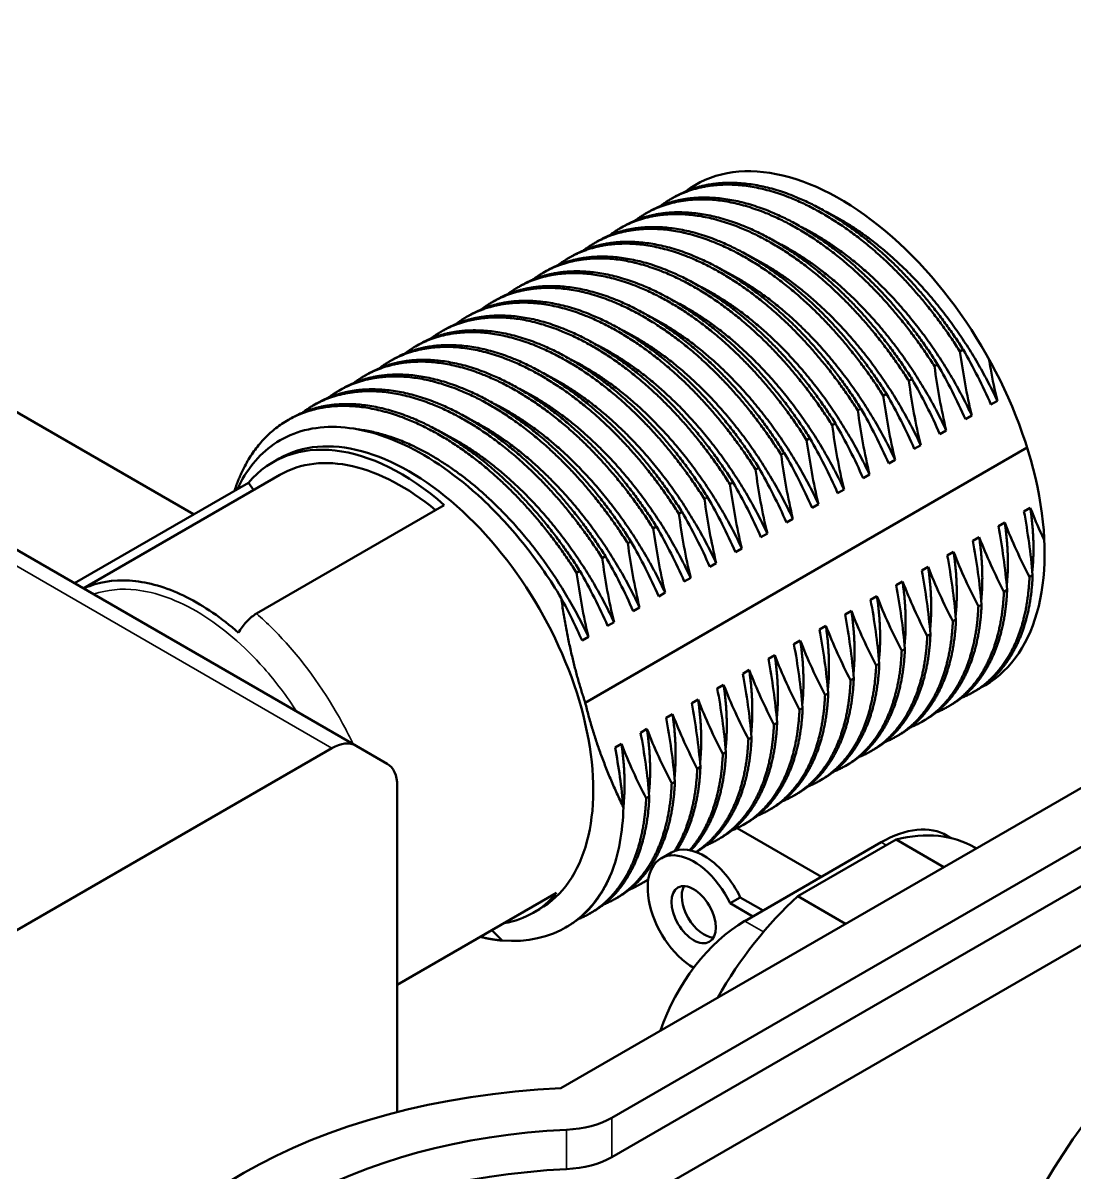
# Model space of a CAD drawing. Header units: millimetres. Extents: x -106 to 841, y -50 to 594.
# Drawn here: x 707.08 to 728.91, y 286.38 to 310.24 of the extents above; entities that cross this region are included whole.
import ezdxf

# ---------------------------------------------------------------- set-up
doc = ezdxf.new("R2010")
doc.units = ezdxf.units.MM
doc.layers.add('Visible (ISO)', color=7, linetype='Continuous', lineweight=50)
doc.layers.add('Visible Narrow (ISO)', color=7, linetype='Continuous', lineweight=35)

msp = doc.modelspace()

# ---------------------------------------------------------------- linework, layer by layer
at = {"layer": 'Visible (ISO)'}
for p, q in [((713.99, 295.242), (664.493, 323.82)), ((693.608, 309.868), (710.62, 300.046)), ((720.593, 306.63), (720.527, 306.592)), ((720.063, 306.324), (719.997, 306.286)), ((719.533, 306.018), (719.466, 305.979)), ((719.002, 305.712), (718.936, 305.673)), ((718.472, 305.405), (718.406, 305.367)), ((717.942, 305.099), (717.875, 305.061)), ((717.411, 304.793), (717.345, 304.755)), ((716.881, 304.487), (716.815, 304.449)), ((716.351, 304.181), (716.284, 304.142)), ((715.82, 303.874), (715.754, 303.836)), ((715.29, 303.568), (715.224, 303.53)), ((726.523, 303.425), (726.59, 303.464)), ((714.76, 303.262), (714.694, 303.224)), ((725.993, 303.119), (726.059, 303.158)), ((714.229, 302.956), (714.163, 302.918)), ((713.699, 302.65), (713.633, 302.611)), ((725.463, 302.813), (725.529, 302.851)), ((724.932, 302.507), (724.999, 302.545)), ((727.298, 302.401), (727.165, 302.325)), ((713.169, 302.344), (713.103, 302.305)), ((724.402, 302.201), (724.468, 302.239)), ((712.638, 302.037), (712.572, 301.999)), ((723.872, 301.895), (723.938, 301.933)), ((726.768, 302.095), (726.635, 302.019)), ((726.237, 301.789), (726.105, 301.713)), ((723.341, 301.588), (723.408, 301.627)), ((725.707, 301.483), (725.574, 301.406)), ((712.394, 301.203), (712.267, 301.13)), ((718.745, 296.137), (727.916, 301.432)), ((722.811, 301.282), (722.877, 301.32)), ((719.299, 287.524), (742.775, 301.077)), ((722.281, 300.976), (722.347, 301.014)), ((725.177, 301.177), (725.044, 301.1)), ((712.41, 300.866), (708.33, 298.51)), ((724.646, 300.871), (724.514, 300.794)), ((708.145, 298.617), (711.756, 300.703)), ((711.756, 300.703), (711.865, 300.551)), ((721.75, 300.67), (721.817, 300.708)), ((724.116, 300.564), (723.983, 300.488)), ((719.299, 286.707), (742.775, 300.261)), ((721.22, 300.364), (721.286, 300.402)), ((723.586, 300.258), (723.453, 300.182)), ((715.822, 300.237), (711.923, 297.986)), ((720.69, 300.057), (720.756, 300.096)), ((727.85, 300.107), (727.982, 300.184)), ((720.159, 299.751), (720.226, 299.79)), ((723.055, 299.952), (722.923, 299.875)), ((727.319, 299.801), (727.452, 299.877)), ((720.36, 286.095), (743.835, 299.648)), ((722.525, 299.646), (722.392, 299.569)), ((726.789, 299.495), (726.922, 299.571)), ((719.629, 299.445), (719.695, 299.483)), ((721.995, 299.34), (721.862, 299.263)), ((719.099, 299.139), (719.165, 299.177)), ((726.259, 299.189), (726.391, 299.265)), ((736.764, 298.832), (718.239, 288.136)), ((718.568, 298.833), (718.635, 298.871)), ((721.464, 299.033), (721.332, 298.957)), ((725.728, 298.882), (725.861, 298.959)), ((720.934, 298.727), (720.801, 298.651)), ((725.198, 298.576), (725.331, 298.653)), ((728.031, 298.784), (727.965, 298.746)), ((720.404, 298.421), (720.271, 298.344)), ((724.668, 298.27), (724.8, 298.347)), ((727.501, 298.478), (727.435, 298.44)), ((719.873, 298.115), (719.741, 298.038)), ((726.971, 298.172), (726.904, 298.133)), ((724.137, 297.964), (724.27, 298.04)), ((726.44, 297.865), (726.374, 297.827)), ((719.343, 297.809), (719.21, 297.732)), ((723.607, 297.658), (723.74, 297.734)), ((718.813, 297.502), (718.68, 297.426)), ((723.077, 297.351), (723.209, 297.428)), ((725.91, 297.559), (725.844, 297.521)), ((725.38, 297.253), (725.313, 297.215)), ((722.546, 297.045), (722.679, 297.122)), ((724.849, 296.947), (724.783, 296.909)), ((722.016, 296.739), (722.149, 296.816)), ((721.486, 296.433), (721.618, 296.509)), ((724.319, 296.641), (724.253, 296.602)), ((720.955, 296.127), (721.088, 296.203)), ((723.789, 296.335), (723.722, 296.296)), ((726.859, 296.391), (726.792, 296.353)), ((723.258, 296.028), (723.192, 295.99)), ((726.328, 296.085), (726.262, 296.046)), ((720.425, 295.821), (720.558, 295.897)), ((722.728, 295.722), (722.662, 295.684)), ((725.798, 295.779), (725.732, 295.74)), ((719.895, 295.514), (720.027, 295.591)), ((725.268, 295.472), (725.201, 295.434)), ((714.637, 294.869), (713.99, 295.242)), ((719.364, 295.208), (719.497, 295.285)), ((722.198, 295.416), (722.131, 295.378)), ((713.49, 295.193), (657.861, 263.075)), ((721.667, 295.11), (721.601, 295.072)), ((724.737, 295.166), (724.671, 295.128)), ((721.137, 294.804), (721.071, 294.765)), ((724.207, 294.86), (724.141, 294.822)), ((723.677, 294.554), (723.61, 294.516)), ((714.844, 287.639), (714.844, 294.411)), ((720.607, 294.497), (720.54, 294.459)), ((720.076, 294.191), (720.01, 294.153)), ((723.146, 294.248), (723.08, 294.209)), ((722.616, 293.941), (722.55, 293.903)), ((722.086, 293.635), (722.019, 293.597)), ((721.555, 293.329), (721.489, 293.291)), ((721.9, 293.534), (723.647, 292.525)), ((726.346, 293.326), (726.26, 293.375)), ((722.056, 291.606), (724.885, 293.239)), ((723.158, 292.119), (725.198, 293.297)), ((725.198, 293.297), (726.188, 292.725)), ((726.861, 293.115), (726.828, 293.134)), ((720.321, 292.906), (720.533, 293.028)), ((719.964, 292.41), (719.898, 292.372)), ((714.844, 290.28), (718.15, 292.189)), ((719.434, 292.104), (719.368, 292.066)), ((721.751, 291.974), (721.964, 292.096)), ((722.223, 291.702), (721.751, 291.974)), ((721.964, 292.096), (722.435, 291.824)), ((724.148, 291.548), (723.158, 292.119)), ((717.794, 291.85), (717.667, 291.777)), ((718.904, 291.798), (718.837, 291.76)), ((716.807, 291.413), (717.025, 291.199)), ((718.373, 291.492), (718.339, 291.472))]:
    msp.add_line(p, q, dxfattribs=at)
for centre, major_axis, ratio, start_param, end_param in [((724.036, 301.69), (-3, 5.196), 0.57735, 3.111527, 6.356021), ((715.094, 296.527), (2.7, -4.677), 0.57735, 0, 3.141593), ((714.844, 296.382), (2.512, -4.783), 0.587944, 2.150165, 3.371895), ((714.844, 296.382), (-2.372, 4.518), 0.587944, 5.328727, 6.30675), ((713.49, 294.376), (0.5, 0.866), 0.57735, 0, 0.785398), ((714.137, 294.003), (0.5, 0.866), 0.57735, 5.497787, 6.283185), ((715.323, 296.572), (-3.027, 5.136), 0.571519, 3.561663, 3.886404), ((724.885, 290.994), (1.375, 2.382), 0.57735, 0, 0.785398), ((724.178, 288.544), (2.65, 4.59), 0.57735, 0, 0.509806), ((721.208, 291.859), (-0.675, 1.169), 0.57735, 4.584454, 6.283185), ((720.996, 291.737), (-0.675, 1.169), 0.57735, 4.584454, 8.641677), ((715.339, 296.668), (3, -5.196), 0.57735, 5.906519, 6.691917), ((714.844, 296.382), (2.88, -4.571), 0.565567, 6.054641, 6.468116), ((721.208, 291.859), (-0.325, 0.563), 0.57735, 0.332447, 2.809146), ((724.178, 288.544), (2.65, 4.59), 0.57735, 1.060991, 1.583436), ((722.056, 289.361), (1.375, 2.382), 0.57735, 0.785398, 1.904641), ((731.815, 284.135), (-3.525, -6.105), 0.57735, 3.141593, 6.283185), ((719.087, 282.094), (-10.5, 0), 0.57735, 4.79324, 6.202335), ((718.239, 288.136), (1.5, 0), 0.57735, 4.79324, 5.497787), ((719.087, 282.094), (-9, 0), 0.57735, 4.79324, 6.202335), ((718.239, 287.32), (1.5, 0), 0.57735, 4.79324, 5.497787), ((719.087, 281.277), (-9, 0), 0.57735, 4.79324, 6.202335)]:
    msp.add_ellipse(centre, major_axis=major_axis, ratio=ratio, start_param=start_param, end_param=end_param, dxfattribs=at)
msp.add_ellipse((720.996, 291.737), major_axis=(0.325, -0.563), ratio=0.57735, dxfattribs=at)
for points, weights, knots in [([(726.59, 303.464), (726.041, 304.328), (725.362, 305.033), (723.713, 306.745), (722.049, 306.912), (721.226, 306.995), (720.593, 306.63)], [0.962660741352, 0.967178132478, 1, 0.923879532511, 1, 0.960846352633, 0.961971178395], [0.279325075, 0.279325075, 0.279325075, 0.28125, 0.28125, 0.285714286, 0.285714286, 0.288010555, 0.288010555, 0.288010555]), ([(726.523, 303.425), (725.975, 304.29), (725.296, 304.995), (723.647, 306.707), (721.983, 306.874), (721.001, 306.973), (720.304, 306.443)], [0.962660741352, 0.967178132478, 1, 0.923879532511, 1, 0.953642830323, 0.963748455775], [0.315039361, 0.315039361, 0.315039361, 0.316964286, 0.316964286, 0.321428571, 0.321428571, 0.32414731, 0.32414731, 0.32414731]), ([(725.993, 303.119), (725.445, 303.984), (724.766, 304.689), (723.117, 306.4), (721.452, 306.568), (720.47, 306.667), (719.773, 306.137)], [0.962660741352, 0.967178132478, 1, 0.923879532511, 1, 0.953642830323, 0.963748455775], [0.350753646, 0.350753646, 0.350753646, 0.352678571, 0.352678571, 0.357142857, 0.357142857, 0.359861596, 0.359861596, 0.359861596]), ([(726.059, 303.158), (725.511, 304.022), (724.832, 304.727), (723.183, 306.439), (721.519, 306.606), (720.695, 306.689), (720.063, 306.324)], [0.962660741352, 0.967178132478, 1, 0.923879532511, 1, 0.960846352633, 0.961971178395], [0.315039361, 0.315039361, 0.315039361, 0.316964286, 0.316964286, 0.321428571, 0.321428571, 0.32372484, 0.32372484, 0.32372484]), ([(725.463, 302.813), (724.914, 303.677), (724.235, 304.382), (722.586, 306.094), (720.922, 306.262), (719.94, 306.361), (719.243, 305.831)], [0.962660741352, 0.967178132478, 1, 0.923879532511, 1, 0.953642830323, 0.963748455775], [0.386467932, 0.386467932, 0.386467932, 0.388392857, 0.388392857, 0.392857143, 0.392857143, 0.395575881, 0.395575881, 0.395575881]), ([(725.529, 302.851), (724.981, 303.716), (724.301, 304.421), (722.653, 306.132), (720.988, 306.3), (720.165, 306.383), (719.533, 306.018)], [0.962660741352, 0.967178132478, 1, 0.923879532511, 1, 0.960846352633, 0.961971178395], [0.350753646, 0.350753646, 0.350753646, 0.352678571, 0.352678571, 0.357142857, 0.357142857, 0.359439126, 0.359439126, 0.359439126]), ([(727.298, 302.401), (726.624, 303.851), (725.548, 304.966), (724.681, 305.863), (723.741, 306.326)], [0.968998828714, 0.945548623307, 1, 0.95569569133, 0.962964154911], [0.278056555, 0.278056555, 0.278056555, 0.28125, 0.28125, 0.283848343, 0.283848343, 0.283848343]), ([(724.999, 302.545), (724.45, 303.41), (723.771, 304.115), (722.122, 305.826), (720.458, 305.994), (719.635, 306.077), (719.002, 305.712)], [0.962660741352, 0.967178132478, 1, 0.923879532511, 1, 0.960846352633, 0.961971178395], [0.386467932, 0.386467932, 0.386467932, 0.388392857, 0.388392857, 0.392857143, 0.392857143, 0.395153412, 0.395153412, 0.395153412]), ([(726.768, 302.095), (726.093, 303.545), (725.017, 304.66), (724.151, 305.557), (723.21, 306.019)], [0.968998828714, 0.945548623307, 1, 0.95569569133, 0.962964154911], [0.313770841, 0.313770841, 0.313770841, 0.316964286, 0.316964286, 0.319562629, 0.319562629, 0.319562629]), ([(724.932, 302.507), (724.384, 303.371), (723.705, 304.076), (722.056, 305.788), (720.392, 305.956), (719.41, 306.054), (718.713, 305.525)], [0.962660741352, 0.967178132478, 1, 0.923879532511, 1, 0.953642830323, 0.963748455775], [0.422182218, 0.422182218, 0.422182218, 0.424107143, 0.424107143, 0.428571429, 0.428571429, 0.431290167, 0.431290167, 0.431290167]), ([(724.402, 302.201), (723.854, 303.065), (723.175, 303.77), (721.526, 305.482), (719.861, 305.649), (718.879, 305.748), (718.182, 305.218)], [0.962660741352, 0.967178132478, 1, 0.923879532511, 1, 0.953642830323, 0.963748455775], [0.457896504, 0.457896504, 0.457896504, 0.459821429, 0.459821429, 0.464285714, 0.464285714, 0.467004453, 0.467004453, 0.467004453]), ([(724.468, 302.239), (723.92, 303.103), (723.241, 303.808), (721.592, 305.52), (719.928, 305.688), (719.104, 305.77), (718.472, 305.405)], [0.962660741352, 0.967178132478, 1, 0.923879532511, 1, 0.960846352633, 0.961971178395], [0.422182218, 0.422182218, 0.422182218, 0.424107143, 0.424107143, 0.428571429, 0.428571429, 0.430867698, 0.430867698, 0.430867698]), ([(726.237, 301.789), (725.563, 303.239), (724.487, 304.353), (723.621, 305.251), (722.68, 305.713)], [0.968998828714, 0.945548623307, 1, 0.95569569133, 0.962964154911], [0.349485127, 0.349485127, 0.349485127, 0.352678571, 0.352678571, 0.355276915, 0.355276915, 0.355276915]), ([(723.872, 301.895), (723.323, 302.759), (722.644, 303.464), (720.995, 305.176), (719.331, 305.343), (718.349, 305.442), (717.652, 304.912)], [0.962660741352, 0.967178132478, 1, 0.923879532511, 1, 0.953642830323, 0.963748455775], [0.493610789, 0.493610789, 0.493610789, 0.495535714, 0.495535714, 0.5, 0.5, 0.502718739, 0.502718739, 0.502718739]), ([(723.938, 301.933), (723.39, 302.797), (722.71, 303.502), (721.062, 305.214), (719.397, 305.381), (718.574, 305.464), (717.942, 305.099)], [0.962660741352, 0.967178132478, 1, 0.923879532511, 1, 0.960846352633, 0.961971178395], [0.457896504, 0.457896504, 0.457896504, 0.459821429, 0.459821429, 0.464285714, 0.464285714, 0.466581983, 0.466581983, 0.466581983]), ([(725.707, 301.483), (725.033, 302.933), (723.957, 304.047), (723.09, 304.944), (722.15, 305.407)], [0.968998828714, 0.945548623307, 1, 0.95569569133, 0.962964154911], [0.385199412, 0.385199412, 0.385199412, 0.388392857, 0.388392857, 0.3909912, 0.3909912, 0.3909912]), ([(723.341, 301.588), (722.793, 302.453), (722.114, 303.158), (720.465, 304.869), (718.801, 305.037), (717.819, 305.136), (717.122, 304.606)], [0.962660741352, 0.967178132478, 1, 0.923879532511, 1, 0.953642830323, 0.963748455775], [0.529325075, 0.529325075, 0.529325075, 0.53125, 0.53125, 0.535714286, 0.535714286, 0.538433024, 0.538433024, 0.538433024]), ([(723.408, 301.627), (722.859, 302.491), (722.18, 303.196), (720.531, 304.908), (718.867, 305.075), (718.044, 305.158), (717.411, 304.793)], [0.962660741352, 0.967178132478, 1, 0.923879532511, 1, 0.960846352633, 0.961971178395], [0.493610789, 0.493610789, 0.493610789, 0.495535714, 0.495535714, 0.5, 0.5, 0.502296269, 0.502296269, 0.502296269]), ([(725.177, 301.177), (724.502, 302.627), (723.426, 303.741), (722.56, 304.638), (721.619, 305.101)], [0.968998828714, 0.945548623307, 1, 0.95569569133, 0.962964154911], [0.420913698, 0.420913698, 0.420913698, 0.424107143, 0.424107143, 0.426705486, 0.426705486, 0.426705486]), ([(722.877, 301.32), (722.329, 302.185), (721.65, 302.89), (720.001, 304.601), (718.337, 304.769), (717.513, 304.852), (716.881, 304.487)], [0.962660741352, 0.967178132478, 1, 0.923879532511, 1, 0.960846352633, 0.961971178395], [0.529325075, 0.529325075, 0.529325075, 0.53125, 0.53125, 0.535714286, 0.535714286, 0.538010555, 0.538010555, 0.538010555]), ([(724.646, 300.871), (723.972, 302.32), (722.896, 303.435), (722.03, 304.332), (721.089, 304.795)], [0.968998828714, 0.945548623307, 1, 0.95569569133, 0.962964154911], [0.456627984, 0.456627984, 0.456627984, 0.459821429, 0.459821429, 0.462419772, 0.462419772, 0.462419772]), ([(722.811, 301.282), (722.263, 302.147), (721.584, 302.852), (719.935, 304.563), (718.27, 304.731), (717.288, 304.83), (716.591, 304.3)], [0.962660741352, 0.967178132478, 1, 0.923879532511, 1, 0.953642830323, 0.963748455775], [0.565039361, 0.565039361, 0.565039361, 0.566964286, 0.566964286, 0.571428571, 0.571428571, 0.57414731, 0.57414731, 0.57414731]), ([(722.281, 300.976), (721.732, 301.84), (721.053, 302.545), (719.404, 304.257), (717.74, 304.425), (716.758, 304.523), (716.061, 303.994)], [0.962660741352, 0.967178132478, 1, 0.923879532511, 1, 0.953642830323, 0.963748455775], [0.600753646, 0.600753646, 0.600753646, 0.602678571, 0.602678571, 0.607142857, 0.607142857, 0.609861596, 0.609861596, 0.609861596]), ([(722.347, 301.014), (721.799, 301.879), (721.119, 302.584), (719.471, 304.295), (717.806, 304.463), (716.983, 304.546), (716.351, 304.181)], [0.962660741352, 0.967178132478, 1, 0.923879532511, 1, 0.960846352633, 0.961971178395], [0.565039361, 0.565039361, 0.565039361, 0.566964286, 0.566964286, 0.571428571, 0.571428571, 0.57372484, 0.57372484, 0.57372484]), ([(724.116, 300.564), (723.442, 302.014), (722.366, 303.129), (721.499, 304.026), (720.559, 304.488)], [0.968998828714, 0.945548623307, 1, 0.95569569133, 0.962964154911], [0.49234227, 0.49234227, 0.49234227, 0.495535714, 0.495535714, 0.498134057, 0.498134057, 0.498134057]), ([(721.75, 300.67), (721.202, 301.534), (720.523, 302.239), (718.874, 303.951), (717.21, 304.118), (716.228, 304.217), (715.531, 303.688)], [0.962660741352, 0.967178132478, 1, 0.923879532511, 1, 0.953642830323, 0.963748455775], [0.636467932, 0.636467932, 0.636467932, 0.638392857, 0.638392857, 0.642857143, 0.642857143, 0.645575881, 0.645575881, 0.645575881]), ([(721.817, 300.708), (721.268, 301.572), (720.589, 302.277), (718.94, 303.989), (717.276, 304.157), (716.453, 304.24), (715.82, 303.874)], [0.962660741352, 0.967178132478, 1, 0.923879532511, 1, 0.960846352633, 0.961971178395], [0.600753646, 0.600753646, 0.600753646, 0.602678571, 0.602678571, 0.607142857, 0.607142857, 0.609439126, 0.609439126, 0.609439126]), ([(723.586, 300.258), (722.911, 301.708), (721.835, 302.822), (720.969, 303.72), (720.028, 304.182)], [0.968998828714, 0.945548623307, 1, 0.95569569133, 0.962964154911], [0.528056555, 0.528056555, 0.528056555, 0.53125, 0.53125, 0.533848343, 0.533848343, 0.533848343]), ([(721.22, 300.364), (720.672, 301.228), (719.993, 301.933), (718.344, 303.645), (716.679, 303.812), (715.697, 303.911), (715, 303.381)], [0.962660741352, 0.967178132478, 1, 0.923879532511, 1, 0.953642830323, 0.963748455775], [0.672182218, 0.672182218, 0.672182218, 0.674107143, 0.674107143, 0.678571429, 0.678571429, 0.681290167, 0.681290167, 0.681290167]), ([(721.286, 300.402), (720.738, 301.266), (720.059, 301.971), (718.41, 303.683), (716.746, 303.85), (715.922, 303.933), (715.29, 303.568)], [0.962660741352, 0.967178132478, 1, 0.923879532511, 1, 0.960846352633, 0.961971178395], [0.636467932, 0.636467932, 0.636467932, 0.638392857, 0.638392857, 0.642857143, 0.642857143, 0.645153412, 0.645153412, 0.645153412]), ([(723.055, 299.952), (722.381, 301.402), (721.305, 302.516), (720.439, 303.413), (719.498, 303.876)], [0.968998828714, 0.945548623307, 1, 0.95569569133, 0.962964154911], [0.563770841, 0.563770841, 0.563770841, 0.566964286, 0.566964286, 0.569562629, 0.569562629, 0.569562629]), ([(720.69, 300.057), (720.141, 300.922), (719.462, 301.627), (717.813, 303.338), (716.149, 303.506), (715.167, 303.605), (714.47, 303.075)], [0.962660741352, 0.967178132478, 1, 0.923879532511, 1, 0.953642830323, 0.963748455775], [0.707896504, 0.707896504, 0.707896504, 0.709821429, 0.709821429, 0.714285714, 0.714285714, 0.717004453, 0.717004453, 0.717004453]), ([(720.756, 300.096), (720.208, 300.96), (719.528, 301.665), (717.88, 303.377), (716.215, 303.544), (715.392, 303.627), (714.76, 303.262)], [0.962660741352, 0.967178132478, 1, 0.923879532511, 1, 0.960846352633, 0.961971178395], [0.672182218, 0.672182218, 0.672182218, 0.674107143, 0.674107143, 0.678571429, 0.678571429, 0.680867698, 0.680867698, 0.680867698]), ([(722.525, 299.646), (721.851, 301.096), (720.775, 302.21), (719.908, 303.107), (718.968, 303.57)], [0.968998828714, 0.945548623307, 1, 0.95569569133, 0.962964154911], [0.599485127, 0.599485127, 0.599485127, 0.602678571, 0.602678571, 0.605276915, 0.605276915, 0.605276915]), ([(720.159, 299.751), (719.611, 300.616), (718.932, 301.321), (717.283, 303.032), (715.619, 303.2), (714.637, 303.299), (713.94, 302.769)], [0.962660741352, 0.967178132478, 1, 0.923879532511, 1, 0.953642830323, 0.963748455775], [0.743610789, 0.743610789, 0.743610789, 0.745535714, 0.745535714, 0.75, 0.75, 0.752718739, 0.752718739, 0.752718739]), ([(720.226, 299.79), (719.677, 300.654), (718.998, 301.359), (717.349, 303.071), (715.685, 303.238), (714.862, 303.321), (714.229, 302.956)], [0.962660741352, 0.967178132478, 1, 0.923879532511, 1, 0.960846352633, 0.961971178395], [0.707896504, 0.707896504, 0.707896504, 0.709821429, 0.709821429, 0.714285714, 0.714285714, 0.716581983, 0.716581983, 0.716581983]), ([(721.995, 299.34), (721.32, 300.789), (720.244, 301.904), (719.378, 302.801), (718.437, 303.264)], [0.968998828714, 0.945548623307, 1, 0.95569569133, 0.962964154911], [0.635199412, 0.635199412, 0.635199412, 0.638392857, 0.638392857, 0.6409912, 0.6409912, 0.6409912]), ([(719.629, 299.445), (719.081, 300.309), (718.402, 301.014), (716.753, 302.726), (715.088, 302.894), (714.106, 302.992), (713.409, 302.463)], [0.962660741352, 0.967178132478, 1, 0.923879532511, 1, 0.953642830323, 0.963748455775], [0.779325075, 0.779325075, 0.779325075, 0.78125, 0.78125, 0.785714286, 0.785714286, 0.788433024, 0.788433024, 0.788433024]), ([(719.695, 299.483), (719.147, 300.348), (718.468, 301.053), (716.819, 302.764), (715.155, 302.932), (714.331, 303.015), (713.699, 302.65)], [0.962660741352, 0.967178132478, 1, 0.923879532511, 1, 0.960846352633, 0.961971178395], [0.743610789, 0.743610789, 0.743610789, 0.745535714, 0.745535714, 0.75, 0.75, 0.752296269, 0.752296269, 0.752296269]), ([(721.464, 299.033), (720.79, 300.483), (719.714, 301.598), (718.848, 302.495), (717.907, 302.957)], [0.968998828714, 0.945548623307, 1, 0.95569569133, 0.962964154911], [0.670913698, 0.670913698, 0.670913698, 0.674107143, 0.674107143, 0.676705486, 0.676705486, 0.676705486]), ([(719.165, 299.177), (718.617, 300.042), (717.938, 300.747), (716.289, 302.458), (714.624, 302.626), (713.801, 302.709), (713.169, 302.344)], [0.962660741352, 0.967178132478, 1, 0.923879532511, 1, 0.960846352633, 0.961971178395], [0.779325075, 0.779325075, 0.779325075, 0.78125, 0.78125, 0.785714286, 0.785714286, 0.788010555, 0.788010555, 0.788010555]), ([(720.934, 298.727), (720.26, 300.177), (719.184, 301.292), (718.317, 302.189), (717.377, 302.651)], [0.968998828714, 0.945548623307, 1, 0.95569569133, 0.962964154911], [0.706627984, 0.706627984, 0.706627984, 0.709821429, 0.709821429, 0.712419772, 0.712419772, 0.712419772]), ([(719.099, 299.139), (718.55, 300.003), (717.871, 300.708), (716.222, 302.42), (714.558, 302.587), (713.576, 302.686), (712.879, 302.157)], [0.962660741352, 0.967178132478, 1, 0.923879532511, 1, 0.953642830323, 0.963748455775], [0.815039361, 0.815039361, 0.815039361, 0.816964286, 0.816964286, 0.821428571, 0.821428571, 0.82414731, 0.82414731, 0.82414731]), ([(718.568, 298.833), (718.02, 299.697), (717.341, 300.402), (715.692, 302.114), (714.028, 302.281), (712.363, 302.449), (711.639, 300.963), (711.541, 300.762), (711.468, 300.536)], [0.962660741352, 0.967178132478, 1, 0.923879532511, 1, 0.923879532511, 1, 0.988981737516, 0.981153211306], [0.85075365, 0.85075365, 0.85075365, 0.85267857, 0.85267857, 0.85714286, 0.85714286, 0.86160714, 0.86160714, 0.86225334, 0.86225334, 0.86225334]), ([(718.635, 298.871), (718.086, 299.735), (717.407, 300.44), (715.758, 302.152), (714.094, 302.32), (713.271, 302.402), (712.638, 302.037)], [0.962660741352, 0.967178132478, 1, 0.923879532511, 1, 0.960846352633, 0.961971178395], [0.815039361, 0.815039361, 0.815039361, 0.816964286, 0.816964286, 0.821428571, 0.821428571, 0.82372484, 0.82372484, 0.82372484]), ([(720.404, 298.421), (719.729, 299.871), (718.653, 300.985), (717.787, 301.883), (716.846, 302.345)], [0.968998828714, 0.945548623307, 1, 0.95569569133, 0.962964154911], [0.74234227, 0.74234227, 0.74234227, 0.745535714, 0.745535714, 0.748134057, 0.748134057, 0.748134057]), ([(719.873, 298.115), (719.199, 299.565), (718.123, 300.679), (717.257, 301.576), (716.316, 302.039)], [0.968998828714, 0.945548623307, 1, 0.95569569133, 0.962964154911], [0.778056555, 0.778056555, 0.778056555, 0.78125, 0.78125, 0.783848343, 0.783848343, 0.783848343]), ([(718.813, 297.502), (718.138, 298.952), (717.062, 300.067), (715.557, 301.625), (714.029, 301.81)], [0.968998828714, 0.945548623307, 1, 0.925467756638, 0.996889827111], [0.849485127, 0.849485127, 0.849485127, 0.852678571, 0.852678571, 0.857049712, 0.857049712, 0.857049712]), ([(719.343, 297.809), (718.669, 299.258), (717.593, 300.373), (716.726, 301.27), (715.786, 301.733)], [0.968998828714, 0.945548623307, 1, 0.95569569133, 0.962964154911], [0.813770841, 0.813770841, 0.813770841, 0.816964286, 0.816964286, 0.819562629, 0.819562629, 0.819562629]), ([(726.551, 296.235), (727.288, 296.532), (727.661, 297.352), (727.932, 297.948), (727.965, 298.746)], [0.963062296093, 0.955403425691, 1, 0.967178132478, 0.962660741352], [0.30542023, 0.30542023, 0.30542023, 0.308035714, 0.308035714, 0.309960639, 0.309960639, 0.309960639]), ([(726.859, 296.391), (727.421, 296.716), (727.727, 297.39), (727.998, 297.986), (728.031, 298.784)], [0.961971178395, 0.963033179878, 1, 0.967178132478, 0.962660741352], [0.270153412, 0.270153412, 0.270153412, 0.272321429, 0.272321429, 0.274246354, 0.274246354, 0.274246354]), ([(726.02, 295.929), (726.758, 296.225), (727.131, 297.046), (727.402, 297.642), (727.435, 298.44)], [0.963062296093, 0.955403425691, 1, 0.967178132478, 0.962660741352], [0.341134516, 0.341134516, 0.341134516, 0.34375, 0.34375, 0.345674925, 0.345674925, 0.345674925]), ([(726.328, 296.085), (726.89, 296.409), (727.197, 297.084), (727.468, 297.68), (727.501, 298.478)], [0.961971178395, 0.963033179878, 1, 0.967178132478, 0.962660741352], [0.305867698, 0.305867698, 0.305867698, 0.308035714, 0.308035714, 0.309960639, 0.309960639, 0.309960639]), ([(725.49, 295.623), (726.228, 295.919), (726.6, 296.739), (726.871, 297.336), (726.904, 298.133)], [0.963062296093, 0.955403425691, 1, 0.967178132478, 0.962660741352], [0.376848802, 0.376848802, 0.376848802, 0.379464286, 0.379464286, 0.381389211, 0.381389211, 0.381389211]), ([(725.798, 295.779), (726.36, 296.103), (726.667, 296.778), (726.938, 297.374), (726.971, 298.172)], [0.961971178395, 0.963033179878, 1, 0.967178132478, 0.962660741352], [0.341581983, 0.341581983, 0.341581983, 0.34375, 0.34375, 0.345674925, 0.345674925, 0.345674925]), ([(725.268, 295.472), (725.83, 295.797), (726.136, 296.471), (726.407, 297.068), (726.44, 297.865)], [0.961971178395, 0.963033179878, 1, 0.967178132478, 0.962660741352], [0.377296269, 0.377296269, 0.377296269, 0.379464286, 0.379464286, 0.381389211, 0.381389211, 0.381389211]), ([(724.96, 295.317), (725.697, 295.613), (726.07, 296.433), (726.341, 297.029), (726.374, 297.827)], [0.963062296093, 0.955403425691, 1, 0.967178132478, 0.962660741352], [0.412563088, 0.412563088, 0.412563088, 0.415178571, 0.415178571, 0.417103496, 0.417103496, 0.417103496]), ([(724.429, 295.01), (725.167, 295.307), (725.54, 296.127), (725.811, 296.723), (725.844, 297.521)], [0.963062296093, 0.955403425691, 1, 0.967178132478, 0.962660741352], [0.448277373, 0.448277373, 0.448277373, 0.450892857, 0.450892857, 0.452817782, 0.452817782, 0.452817782]), ([(724.737, 295.166), (725.299, 295.491), (725.606, 296.165), (725.877, 296.761), (725.91, 297.559)], [0.961971178395, 0.963033179878, 1, 0.967178132478, 0.962660741352], [0.413010555, 0.413010555, 0.413010555, 0.415178571, 0.415178571, 0.417103496, 0.417103496, 0.417103496]), ([(723.899, 294.704), (724.637, 295.001), (725.009, 295.821), (725.28, 296.417), (725.313, 297.215)], [0.963062296093, 0.955403425691, 1, 0.967178132478, 0.962660741352], [0.483991659, 0.483991659, 0.483991659, 0.486607143, 0.486607143, 0.488532068, 0.488532068, 0.488532068]), ([(724.207, 294.86), (724.769, 295.185), (725.076, 295.859), (725.347, 296.455), (725.38, 297.253)], [0.961971178395, 0.963033179878, 1, 0.967178132478, 0.962660741352], [0.44872484, 0.44872484, 0.44872484, 0.450892857, 0.450892857, 0.452817782, 0.452817782, 0.452817782]), ([(723.369, 294.398), (724.106, 294.694), (724.479, 295.515), (724.75, 296.111), (724.783, 296.909)], [0.963062296093, 0.955403425691, 1, 0.967178132478, 0.962660741352], [0.519705945, 0.519705945, 0.519705945, 0.522321429, 0.522321429, 0.524246354, 0.524246354, 0.524246354]), ([(723.677, 294.554), (724.239, 294.878), (724.545, 295.553), (724.816, 296.149), (724.849, 296.947)], [0.961971178395, 0.963033179878, 1, 0.967178132478, 0.962660741352], [0.484439126, 0.484439126, 0.484439126, 0.486607143, 0.486607143, 0.488532068, 0.488532068, 0.488532068]), ([(722.838, 294.092), (723.576, 294.388), (723.949, 295.208), (724.22, 295.805), (724.253, 296.602)], [0.963062296093, 0.955403425691, 1, 0.967178132478, 0.962660741352], [0.55542023, 0.55542023, 0.55542023, 0.558035714, 0.558035714, 0.559960639, 0.559960639, 0.559960639]), ([(723.146, 294.248), (723.708, 294.572), (724.015, 295.247), (724.286, 295.843), (724.319, 296.641)], [0.961971178395, 0.963033179878, 1, 0.967178132478, 0.962660741352], [0.520153412, 0.520153412, 0.520153412, 0.522321429, 0.522321429, 0.524246354, 0.524246354, 0.524246354]), ([(722.308, 293.786), (723.046, 294.082), (723.418, 294.902), (723.689, 295.498), (723.722, 296.296)], [0.963062296093, 0.955403425691, 1, 0.967178132478, 0.962660741352], [0.591134516, 0.591134516, 0.591134516, 0.59375, 0.59375, 0.595674925, 0.595674925, 0.595674925]), ([(722.616, 293.941), (723.178, 294.266), (723.485, 294.94), (723.756, 295.537), (723.789, 296.335)], [0.961971178395, 0.963033179878, 1, 0.967178132478, 0.962660741352], [0.555867698, 0.555867698, 0.555867698, 0.558035714, 0.558035714, 0.559960639, 0.559960639, 0.559960639]), ([(721.778, 293.48), (722.515, 293.776), (722.888, 294.596), (723.159, 295.192), (723.192, 295.99)], [0.963062296093, 0.955403425691, 1, 0.967178132478, 0.962660741352], [0.626848802, 0.626848802, 0.626848802, 0.629464286, 0.629464286, 0.631389211, 0.631389211, 0.631389211]), ([(722.086, 293.635), (722.648, 293.96), (722.954, 294.634), (723.225, 295.231), (723.258, 296.028)], [0.961971178395, 0.963033179878, 1, 0.967178132478, 0.962660741352], [0.591581983, 0.591581983, 0.591581983, 0.59375, 0.59375, 0.595674925, 0.595674925, 0.595674925]), ([(721.555, 293.329), (722.118, 293.654), (722.424, 294.328), (722.695, 294.924), (722.728, 295.722)], [0.961971178395, 0.963033179878, 1, 0.967178132478, 0.962660741352], [0.627296269, 0.627296269, 0.627296269, 0.629464286, 0.629464286, 0.631389211, 0.631389211, 0.631389211]), ([(721.247, 293.173), (721.985, 293.47), (722.358, 294.29), (722.629, 294.886), (722.662, 295.684)], [0.963062296093, 0.955403425691, 1, 0.967178132478, 0.962660741352], [0.662563088, 0.662563088, 0.662563088, 0.665178571, 0.665178571, 0.667103496, 0.667103496, 0.667103496]), ([(721.047, 293.039), (721.546, 293.365), (721.827, 293.984), (722.098, 294.58), (722.131, 295.378)], [0.962366272858, 0.965968778663, 1, 0.967178132478, 0.962660741352], [0.698897006, 0.698897006, 0.698897006, 0.700892857, 0.700892857, 0.702817782, 0.702817782, 0.702817782]), ([(721.05, 293.037), (721.594, 293.363), (721.894, 294.022), (722.165, 294.618), (722.198, 295.416)], [0.962035756275, 0.963851153863, 1, 0.967178132478, 0.962660741352], [0.663058527, 0.663058527, 0.663058527, 0.665178571, 0.665178571, 0.667103496, 0.667103496, 0.667103496]), ([(720.914, 293.078), (721.141, 293.334), (721.297, 293.677), (721.568, 294.274), (721.601, 295.072)], [0.971315978642, 0.98083052683, 1, 0.967178132478, 0.962660741352], [0.735482899, 0.735482899, 0.735482899, 0.736607143, 0.736607143, 0.738532068, 0.738532068, 0.738532068]), ([(720.94, 293.072), (721.194, 293.342), (721.363, 293.716), (721.634, 294.312), (721.667, 295.11)], [0.969744682685, 0.979175106219, 1, 0.967178132478, 0.962660741352], [0.699671526, 0.699671526, 0.699671526, 0.700892857, 0.700892857, 0.702817782, 0.702817782, 0.702817782]), ([(720.599, 293.06), (720.691, 293.206), (720.767, 293.371), (721.038, 293.968), (721.071, 294.765)], [0.983616519477, 0.990662967582, 1, 0.967178132478, 0.962660741352], [0.771773834, 0.771773834, 0.771773834, 0.772321429, 0.772321429, 0.774246354, 0.774246354, 0.774246354]), ([(720.652, 293.076), (720.752, 293.231), (720.833, 293.41), (721.104, 294.006), (721.137, 294.804)], [0.982575038784, 0.98996445708, 1, 0.967178132478, 0.962660741352], [0.736018582, 0.736018582, 0.736018582, 0.736607143, 0.736607143, 0.738532068, 0.738532068, 0.738532068]), ([(719.126, 291.949), (719.864, 292.245), (720.236, 293.065), (720.507, 293.661), (720.54, 294.459)], [0.963062296093, 0.955403425691, 1, 0.967178132478, 0.962660741352], [0.80542023, 0.80542023, 0.80542023, 0.808035714, 0.808035714, 0.809960639, 0.809960639, 0.809960639]), ([(719.434, 292.104), (719.996, 292.429), (720.303, 293.103), (720.574, 293.7), (720.607, 294.497)], [0.961971178395, 0.963033179878, 1, 0.967178132478, 0.962660741352], [0.770153412, 0.770153412, 0.770153412, 0.772321429, 0.772321429, 0.774246354, 0.774246354, 0.774246354]), ([(718.596, 291.642), (719.333, 291.939), (719.706, 292.759), (719.977, 293.355), (720.01, 294.153)], [0.963062296093, 0.955403425691, 1, 0.967178132478, 0.962660741352], [0.841134516, 0.841134516, 0.841134516, 0.84375, 0.84375, 0.845674925, 0.845674925, 0.845674925]), ([(718.904, 291.798), (719.466, 292.123), (719.772, 292.797), (720.043, 293.393), (720.076, 294.191)], [0.961971178395, 0.963033179878, 1, 0.967178132478, 0.962660741352], [0.805867698, 0.805867698, 0.805867698, 0.808035714, 0.808035714, 0.809960639, 0.809960639, 0.809960639]), ([(718.373, 291.492), (718.936, 291.817), (719.242, 292.491), (719.264, 292.539), (719.284, 292.589)], [0.961971178395, 0.963033179878, 1, 0.997276051288, 0.994747053995], [0.841581983, 0.841581983, 0.841581983, 0.84375, 0.84375, 0.843909753, 0.843909753, 0.843909753]), ([(716.571, 291.277), (716.748, 291.233), (716.92, 291.211), (716.973, 291.204), (717.025, 291.199)], [0.984459162674, 0.991215925353, 1, 0.997276051291, 0.994747054001], [0.8744848348, 0.8744848348, 0.8744848348, 0.875, 0.875, 0.8751597532, 0.8751597532, 0.8751597532])]:
    msp.add_rational_spline(points, weights, degree=2, knots=knots, dxfattribs=at)
for points, weights in [([(721.047, 306.892), (720.936, 306.827), (720.834, 306.749)], [0.961993133974, 0.962250452002, 0.963748455775]), ([(728.024, 298.867), (728.087, 299.478), (727.982, 300.184)], [0.965380520879, 0.957011429641, 0.968998828714]), ([(727.493, 298.561), (727.556, 299.172), (727.452, 299.877)], [0.965380520879, 0.957011429641, 0.968998828714]), ([(726.963, 298.255), (727.026, 298.866), (726.922, 299.571)], [0.965380520879, 0.957011429641, 0.968998828714]), ([(726.433, 297.949), (726.496, 298.56), (726.391, 299.265)], [0.965380520879, 0.957011429641, 0.968998828714]), ([(725.902, 297.642), (725.965, 298.254), (725.861, 298.959)], [0.965380520879, 0.957011429641, 0.968998828714]), ([(725.372, 297.336), (725.435, 297.948), (725.331, 298.653)], [0.965380520879, 0.957011429641, 0.968998828714]), ([(724.842, 297.03), (724.905, 297.641), (724.8, 298.347)], [0.965380520879, 0.957011429641, 0.968998828714]), ([(718.248, 298.307), (718.414, 297.134), (718.745, 296.137)], [3.3471257259, 3.47505265239, 3.46289345925]), ([(724.311, 296.724), (724.374, 297.335), (724.27, 298.04)], [0.965380520879, 0.957011429641, 0.968998828714]), ([(723.781, 296.418), (723.844, 297.029), (723.74, 297.734)], [0.965380520879, 0.957011429641, 0.968998828714]), ([(723.251, 296.111), (723.314, 296.723), (723.209, 297.428)], [0.965380520879, 0.957011429641, 0.968998828714]), ([(722.72, 295.805), (722.783, 296.417), (722.679, 297.122)], [0.965380520879, 0.957011429641, 0.968998828714]), ([(722.19, 295.499), (722.253, 296.11), (722.149, 296.816)], [0.965380520879, 0.957011429641, 0.968998828714]), ([(721.66, 295.193), (721.723, 295.804), (721.618, 296.509)], [0.965380520879, 0.957011429641, 0.968998828714]), ([(727.081, 296.541), (727.13, 296.561), (727.178, 296.583)], [0.963062296093, 0.962547772447, 0.962269086258]), ([(721.129, 294.887), (721.192, 295.498), (721.088, 296.203)], [0.965380520879, 0.957011429641, 0.968998828714]), ([(718.745, 296.137), (719.017, 295.035), (719.538, 293.969)], [3.46497204023, 3.47827698668, 3.32395212452]), ([(720.599, 294.581), (720.662, 295.192), (720.558, 295.897)], [0.965380520879, 0.957011429641, 0.968998828714]), ([(720.069, 294.274), (720.132, 294.886), (720.027, 295.591)], [0.965380520879, 0.957011429641, 0.968998828714]), ([(719.538, 293.967), (719.601, 294.579), (719.497, 295.285)], [0.965399726383, 0.956997694358, 0.968998828714]), ([(719.656, 292.255), (719.87, 292.341), (720.056, 292.474)], [0.963062296093, 0.960831698442, 0.963033558367]), ([(719.964, 292.41), (720.01, 292.437), (720.055, 292.466)], [0.961971178395, 0.962058164344, 0.962386030272])]:
    msp.add_rational_spline(points, weights, degree=2, dxfattribs=at)
for points, knots in [([(726.523, 303.425), (726.554, 303.2), (726.589, 302.977), (726.67, 302.533), (726.716, 302.313), (726.768, 302.095)], [-0.1383794, -0.1383794, -0.1383794, -0.1383794, -0.0692014, -0.0692014, 0, 0, 0, 0]), ([(727.165, 302.325), (727.079, 302.523), (726.987, 302.716), (726.794, 303.095), (726.694, 303.281), (726.59, 303.464)], [-0.1392069, -0.1392069, -0.1392069, -0.1392069, -0.0696465, -0.0696465, 0, 0, 0, 0]), ([(725.993, 303.119), (726.023, 302.894), (726.059, 302.67), (726.14, 302.226), (726.186, 302.007), (726.237, 301.789)], [-0.1383794, -0.1383794, -0.1383794, -0.1383794, -0.0692014, -0.0692014, 0, 0, 0, 0]), ([(726.635, 302.019), (726.548, 302.216), (726.457, 302.41), (726.264, 302.789), (726.163, 302.975), (726.059, 303.158)], [-0.1392069, -0.1392069, -0.1392069, -0.1392069, -0.0696465, -0.0696465, 0, 0, 0, 0]), ([(727.124, 303.267), (727.135, 303.198), (727.147, 303.13), (727.2, 302.839), (727.246, 302.619), (727.298, 302.401)], [-0.09061213, -0.09061213, -0.09061213, -0.09061213, -0.0692014, -0.0692014, 0, 0, 0, 0]), ([(725.463, 302.813), (725.493, 302.588), (725.528, 302.364), (725.609, 301.92), (725.655, 301.701), (725.707, 301.483)], [-0.1383794, -0.1383794, -0.1383794, -0.1383794, -0.0692014, -0.0692014, 0, 0, 0, 0]), ([(726.105, 301.713), (726.018, 301.91), (725.926, 302.104), (725.734, 302.483), (725.633, 302.669), (725.529, 302.851)], [-0.1392069, -0.1392069, -0.1392069, -0.1392069, -0.0696465, -0.0696465, 0, 0, 0, 0]), ([(724.932, 302.507), (724.963, 302.282), (724.998, 302.058), (725.079, 301.614), (725.125, 301.394), (725.177, 301.177)], [-0.1383794, -0.1383794, -0.1383794, -0.1383794, -0.0692014, -0.0692014, 0, 0, 0, 0]), ([(725.574, 301.406), (725.488, 301.604), (725.396, 301.797), (725.203, 302.177), (725.103, 302.363), (724.999, 302.545)], [-0.1392069, -0.1392069, -0.1392069, -0.1392069, -0.0696465, -0.0696465, 0, 0, 0, 0]), ([(724.402, 302.201), (724.432, 301.976), (724.468, 301.752), (724.549, 301.308), (724.595, 301.088), (724.646, 300.871)], [-0.1383794, -0.1383794, -0.1383794, -0.1383794, -0.0692014, -0.0692014, 0, 0, 0, 0]), ([(725.044, 301.1), (724.957, 301.298), (724.866, 301.491), (724.673, 301.871), (724.572, 302.057), (724.468, 302.239)], [-0.1392069, -0.1392069, -0.1392069, -0.1392069, -0.0696465, -0.0696465, 0, 0, 0, 0]), ([(724.514, 300.794), (724.427, 300.992), (724.335, 301.185), (724.143, 301.565), (724.042, 301.75), (723.938, 301.933)], [-0.1392069, -0.1392069, -0.1392069, -0.1392069, -0.0696465, -0.0696465, 0, 0, 0, 0]), ([(718.248, 298.307), (718.022, 298.685), (717.772, 299.047), (717.224, 299.738), (716.924, 300.066), (716.091, 300.846), (715.542, 301.23), (714.474, 301.734), (713.964, 301.861), (713.038, 301.86), (712.626, 301.737), (711.964, 301.279), (711.709, 300.964), (711.527, 300.57)], [-1.433975, -1.433975, -1.433975, -1.433975, -1.302401, -1.302401, -1.165545, -1.165545, -0.9371, -0.9371, -0.718486, -0.718486, -0.505454, -0.505454, -0.308845, -0.308845, -0.308845, -0.308845]), ([(723.872, 301.895), (723.902, 301.669), (723.937, 301.446), (724.018, 301.002), (724.064, 300.782), (724.116, 300.564)], [-0.1383794, -0.1383794, -0.1383794, -0.1383794, -0.0692014, -0.0692014, 0, 0, 0, 0]), ([(723.341, 301.588), (723.372, 301.363), (723.407, 301.14), (723.488, 300.695), (723.534, 300.476), (723.586, 300.258)], [-0.1383794, -0.1383794, -0.1383794, -0.1383794, -0.0692014, -0.0692014, 0, 0, 0, 0]), ([(723.983, 300.488), (723.897, 300.686), (723.805, 300.879), (723.612, 301.258), (723.512, 301.444), (723.408, 301.627)], [-0.1392069, -0.1392069, -0.1392069, -0.1392069, -0.0696465, -0.0696465, 0, 0, 0, 0]), ([(722.811, 301.282), (722.841, 301.057), (722.877, 300.833), (722.958, 300.389), (723.004, 300.17), (723.055, 299.952)], [-0.1383794, -0.1383794, -0.1383794, -0.1383794, -0.0692014, -0.0692014, 0, 0, 0, 0]), ([(723.453, 300.182), (723.366, 300.379), (723.275, 300.573), (723.082, 300.952), (722.981, 301.138), (722.877, 301.32)], [-0.1392069, -0.1392069, -0.1392069, -0.1392069, -0.0696465, -0.0696465, 0, 0, 0, 0]), ([(722.281, 300.976), (722.311, 300.751), (722.346, 300.527), (722.427, 300.083), (722.473, 299.863), (722.525, 299.646)], [-0.1383794, -0.1383794, -0.1383794, -0.1383794, -0.0692014, -0.0692014, 0, 0, 0, 0]), ([(722.923, 299.875), (722.836, 300.073), (722.744, 300.266), (722.552, 300.646), (722.451, 300.832), (722.347, 301.014)], [-0.1392069, -0.1392069, -0.1392069, -0.1392069, -0.0696465, -0.0696465, 0, 0, 0, 0]), ([(721.75, 300.67), (721.781, 300.445), (721.816, 300.221), (721.897, 299.777), (721.943, 299.557), (721.995, 299.34)], [-0.1383794, -0.1383794, -0.1383794, -0.1383794, -0.0692014, -0.0692014, 0, 0, 0, 0]), ([(722.392, 299.569), (722.306, 299.767), (722.214, 299.96), (722.021, 300.34), (721.921, 300.526), (721.817, 300.708)], [-0.1392069, -0.1392069, -0.1392069, -0.1392069, -0.0696465, -0.0696465, 0, 0, 0, 0]), ([(721.22, 300.364), (721.25, 300.138), (721.286, 299.915), (721.367, 299.471), (721.413, 299.251), (721.464, 299.033)], [-0.1383794, -0.1383794, -0.1383794, -0.1383794, -0.0692014, -0.0692014, 0, 0, 0, 0]), ([(721.862, 299.263), (721.775, 299.461), (721.684, 299.654), (721.491, 300.034), (721.39, 300.22), (721.286, 300.402)], [-0.1392069, -0.1392069, -0.1392069, -0.1392069, -0.0696465, -0.0696465, 0, 0, 0, 0]), ([(720.69, 300.057), (720.72, 299.832), (720.755, 299.609), (720.836, 299.164), (720.882, 298.945), (720.934, 298.727)], [-0.1383794, -0.1383794, -0.1383794, -0.1383794, -0.0692014, -0.0692014, 0, 0, 0, 0]), ([(721.332, 298.957), (721.245, 299.155), (721.153, 299.348), (720.961, 299.727), (720.86, 299.913), (720.756, 300.096)], [-0.1392069, -0.1392069, -0.1392069, -0.1392069, -0.0696465, -0.0696465, 0, 0, 0, 0]), ([(728.031, 298.784), (728.011, 299.008), (727.986, 299.231), (727.926, 299.672), (727.891, 299.891), (727.85, 300.107)], [-0.1383794, -0.1383794, -0.1383794, -0.1383794, -0.0692014, -0.0692014, 0, 0, 0, 0]), ([(727.982, 300.184), (728.058, 299.987), (728.14, 299.795), (728.241, 299.572), (728.257, 299.538), (728.273, 299.503)], [-0.13920792, -0.13920792, -0.13920792, -0.13920792, -0.06964747, -0.06964747, -0.05687712, -0.05687712, -0.05687712, -0.05687712]), ([(720.801, 298.651), (720.715, 298.848), (720.623, 299.042), (720.43, 299.421), (720.33, 299.607), (720.226, 299.79)], [-0.1392069, -0.1392069, -0.1392069, -0.1392069, -0.0696465, -0.0696465, 0, 0, 0, 0]), ([(727.501, 298.478), (727.481, 298.702), (727.456, 298.924), (727.396, 299.366), (727.361, 299.585), (727.319, 299.801)], [-0.1383794, -0.1383794, -0.1383794, -0.1383794, -0.0692014, -0.0692014, 0, 0, 0, 0]), ([(727.452, 299.877), (727.528, 299.681), (727.609, 299.489), (727.781, 299.112), (727.871, 298.927), (727.965, 298.746)], [-0.1392079, -0.1392079, -0.1392079, -0.1392079, -0.0696475, -0.0696475, -0.000001, -0.000001, -0.000001, -0.000001]), ([(720.159, 299.751), (720.19, 299.526), (720.225, 299.302), (720.306, 298.858), (720.352, 298.639), (720.404, 298.421)], [-0.1383794, -0.1383794, -0.1383794, -0.1383794, -0.0692014, -0.0692014, 0, 0, 0, 0]), ([(726.922, 299.571), (726.998, 299.375), (727.079, 299.183), (727.251, 298.806), (727.341, 298.621), (727.435, 298.44)], [-0.1392079, -0.1392079, -0.1392079, -0.1392079, -0.0696475, -0.0696475, -0.000001, -0.000001, -0.000001, -0.000001]), ([(719.629, 299.445), (719.659, 299.22), (719.695, 298.996), (719.776, 298.552), (719.822, 298.332), (719.873, 298.115)], [-0.1383794, -0.1383794, -0.1383794, -0.1383794, -0.0692014, -0.0692014, 0, 0, 0, 0]), ([(720.271, 298.344), (720.184, 298.542), (720.093, 298.735), (719.9, 299.115), (719.799, 299.301), (719.695, 299.483)], [-0.1392069, -0.1392069, -0.1392069, -0.1392069, -0.0696465, -0.0696465, 0, 0, 0, 0]), ([(726.971, 298.172), (726.951, 298.396), (726.926, 298.618), (726.866, 299.06), (726.83, 299.278), (726.789, 299.495)], [-0.1383794, -0.1383794, -0.1383794, -0.1383794, -0.0692014, -0.0692014, 0, 0, 0, 0]), ([(719.099, 299.139), (719.129, 298.914), (719.164, 298.69), (719.245, 298.246), (719.291, 298.026), (719.343, 297.809)], [-0.1383794, -0.1383794, -0.1383794, -0.1383794, -0.0692014, -0.0692014, 0, 0, 0, 0]), ([(719.741, 298.038), (719.654, 298.236), (719.562, 298.429), (719.37, 298.809), (719.269, 298.995), (719.165, 299.177)], [-0.1392069, -0.1392069, -0.1392069, -0.1392069, -0.0696465, -0.0696465, 0, 0, 0, 0]), ([(726.44, 297.865), (726.42, 298.089), (726.395, 298.312), (726.335, 298.754), (726.3, 298.972), (726.259, 299.189)], [-0.1383794, -0.1383794, -0.1383794, -0.1383794, -0.0692014, -0.0692014, 0, 0, 0, 0]), ([(726.391, 299.265), (726.467, 299.069), (726.549, 298.877), (726.72, 298.499), (726.811, 298.315), (726.904, 298.133)], [-0.1392079, -0.1392079, -0.1392079, -0.1392079, -0.0696475, -0.0696475, -0.000001, -0.000001, -0.000001, -0.000001]), ([(718.568, 298.833), (718.599, 298.608), (718.634, 298.384), (718.715, 297.94), (718.761, 297.72), (718.813, 297.502)], [-0.1383794, -0.1383794, -0.1383794, -0.1383794, -0.0692014, -0.0692014, 0, 0, 0, 0]), ([(719.21, 297.732), (719.124, 297.93), (719.032, 298.123), (718.839, 298.503), (718.739, 298.689), (718.635, 298.871)], [-0.1392069, -0.1392069, -0.1392069, -0.1392069, -0.0696465, -0.0696465, 0, 0, 0, 0]), ([(725.91, 297.559), (725.89, 297.783), (725.865, 298.006), (725.805, 298.448), (725.77, 298.666), (725.728, 298.882)], [-0.1383794, -0.1383794, -0.1383794, -0.1383794, -0.0692014, -0.0692014, 0, 0, 0, 0]), ([(725.861, 298.959), (725.937, 298.762), (726.018, 298.57), (726.19, 298.193), (726.28, 298.008), (726.374, 297.827)], [-0.1392079, -0.1392079, -0.1392079, -0.1392079, -0.0696475, -0.0696475, -0.000001, -0.000001, -0.000001, -0.000001]), ([(708.337, 298.506), (708.378, 298.525), (708.42, 298.542), (708.751, 298.665), (709.072, 298.699), (709.754, 298.62), (710.112, 298.508), (710.837, 298.145), (711.2, 297.896), (711.551, 297.588)], [-0.4908881, -0.4908881, -0.4908881, -0.4908881, -0.4678575, -0.4678575, -0.3116714, -0.3116714, -0.1560291, -0.1560291, -0.0000149, -0.0000149, -0.0000149, -0.0000149]), ([(725.38, 297.253), (725.36, 297.477), (725.335, 297.7), (725.275, 298.141), (725.239, 298.36), (725.198, 298.576)], [-0.1383794, -0.1383794, -0.1383794, -0.1383794, -0.0692014, -0.0692014, 0, 0, 0, 0]), ([(725.331, 298.653), (725.407, 298.456), (725.488, 298.264), (725.66, 297.887), (725.75, 297.702), (725.844, 297.521)], [-0.1392079, -0.1392079, -0.1392079, -0.1392079, -0.0696475, -0.0696475, -0.000001, -0.000001, -0.000001, -0.000001]), ([(724.8, 298.347), (724.876, 298.15), (724.958, 297.958), (725.129, 297.581), (725.22, 297.396), (725.313, 297.215)], [-0.1392079, -0.1392079, -0.1392079, -0.1392079, -0.0696475, -0.0696475, -0.000001, -0.000001, -0.000001, -0.000001]), ([(718.68, 297.426), (718.614, 297.578), (718.544, 297.727), (718.4, 298.02), (718.325, 298.165), (718.248, 298.307)], [-0.1067052, -0.1067052, -0.1067052, -0.1067052, -0.0533638, -0.0533638, -0.000001, -0.000001, -0.000001, -0.000001]), ([(724.849, 296.947), (724.829, 297.171), (724.804, 297.393), (724.744, 297.835), (724.709, 298.054), (724.668, 298.27)], [-0.1383794, -0.1383794, -0.1383794, -0.1383794, -0.0692014, -0.0692014, 0, 0, 0, 0]), ([(711.551, 297.588), (711.572, 297.627), (711.596, 297.666), (711.652, 297.744), (711.683, 297.781), (711.751, 297.853), (711.786, 297.887), (711.856, 297.943), (711.89, 297.967), (711.923, 297.986)], [0.00002012, 0.00002012, 0.00002012, 0.00002012, 0.01441187, 0.01441187, 0.02903476, 0.02903476, 0.04406948, 0.04406948, 0.05805449, 0.05805449, 0.05805449, 0.05805449]), ([(724.319, 296.641), (724.299, 296.865), (724.274, 297.087), (724.214, 297.529), (724.179, 297.747), (724.137, 297.964)], [-0.1383794, -0.1383794, -0.1383794, -0.1383794, -0.0692014, -0.0692014, 0, 0, 0, 0]), ([(724.27, 298.04), (724.346, 297.844), (724.427, 297.652), (724.599, 297.275), (724.689, 297.09), (724.783, 296.909)], [-0.1392079, -0.1392079, -0.1392079, -0.1392079, -0.0696475, -0.0696475, -0.000001, -0.000001, -0.000001, -0.000001]), ([(723.789, 296.335), (723.769, 296.559), (723.744, 296.781), (723.684, 297.223), (723.648, 297.441), (723.607, 297.658)], [-0.1383794, -0.1383794, -0.1383794, -0.1383794, -0.0692014, -0.0692014, 0, 0, 0, 0]), ([(723.74, 297.734), (723.816, 297.538), (723.897, 297.346), (724.069, 296.968), (724.159, 296.784), (724.253, 296.602)], [-0.1392079, -0.1392079, -0.1392079, -0.1392079, -0.0696475, -0.0696475, -0.000001, -0.000001, -0.000001, -0.000001]), ([(723.209, 297.428), (723.285, 297.231), (723.367, 297.039), (723.538, 296.662), (723.629, 296.477), (723.722, 296.296)], [-0.1392079, -0.1392079, -0.1392079, -0.1392079, -0.0696475, -0.0696475, -0.000001, -0.000001, -0.000001, -0.000001]), ([(723.258, 296.028), (723.238, 296.252), (723.213, 296.475), (723.153, 296.917), (723.118, 297.135), (723.077, 297.351)], [-0.1383794, -0.1383794, -0.1383794, -0.1383794, -0.0692014, -0.0692014, 0, 0, 0, 0]), ([(722.728, 295.722), (722.708, 295.946), (722.683, 296.169), (722.623, 296.61), (722.588, 296.829), (722.546, 297.045)], [-0.1383794, -0.1383794, -0.1383794, -0.1383794, -0.0692014, -0.0692014, 0, 0, 0, 0]), ([(722.679, 297.122), (722.755, 296.925), (722.836, 296.733), (723.008, 296.356), (723.098, 296.171), (723.192, 295.99)], [-0.1392079, -0.1392079, -0.1392079, -0.1392079, -0.0696475, -0.0696475, -0.000001, -0.000001, -0.000001, -0.000001]), ([(722.198, 295.416), (722.178, 295.64), (722.153, 295.862), (722.093, 296.304), (722.057, 296.523), (722.016, 296.739)], [-0.1383794, -0.1383794, -0.1383794, -0.1383794, -0.0692014, -0.0692014, 0, 0, 0, 0]), ([(722.149, 296.816), (722.225, 296.619), (722.306, 296.427), (722.478, 296.05), (722.568, 295.865), (722.662, 295.684)], [-0.1392079, -0.1392079, -0.1392079, -0.1392079, -0.0696475, -0.0696475, -0.000001, -0.000001, -0.000001, -0.000001]), ([(721.667, 295.11), (721.647, 295.334), (721.622, 295.556), (721.562, 295.998), (721.527, 296.216), (721.486, 296.433)], [-0.1383794, -0.1383794, -0.1383794, -0.1383794, -0.0692014, -0.0692014, 0, 0, 0, 0]), ([(721.618, 296.509), (721.694, 296.313), (721.776, 296.121), (721.947, 295.744), (722.038, 295.559), (722.131, 295.378)], [-0.1392079, -0.1392079, -0.1392079, -0.1392079, -0.0696475, -0.0696475, -0.000001, -0.000001, -0.000001, -0.000001]), ([(721.088, 296.203), (721.164, 296.007), (721.245, 295.815), (721.417, 295.437), (721.507, 295.253), (721.601, 295.072)], [-0.1392079, -0.1392079, -0.1392079, -0.1392079, -0.0696475, -0.0696475, -0.000001, -0.000001, -0.000001, -0.000001]), ([(721.137, 294.804), (721.117, 295.028), (721.092, 295.25), (721.032, 295.692), (720.997, 295.91), (720.955, 296.127)], [-0.1383794, -0.1383794, -0.1383794, -0.1383794, -0.0692014, -0.0692014, 0, 0, 0, 0]), ([(720.607, 294.497), (720.587, 294.721), (720.562, 294.944), (720.502, 295.386), (720.466, 295.604), (720.425, 295.821)], [-0.1383794, -0.1383794, -0.1383794, -0.1383794, -0.0692014, -0.0692014, 0, 0, 0, 0]), ([(720.558, 295.897), (720.634, 295.701), (720.715, 295.508), (720.887, 295.131), (720.977, 294.947), (721.071, 294.765)], [-0.1392079, -0.1392079, -0.1392079, -0.1392079, -0.0696475, -0.0696475, -0.000001, -0.000001, -0.000001, -0.000001]), ([(720.076, 294.191), (720.056, 294.415), (720.031, 294.638), (719.971, 295.079), (719.936, 295.298), (719.895, 295.514)], [-0.1383794, -0.1383794, -0.1383794, -0.1383794, -0.0692014, -0.0692014, 0, 0, 0, 0]), ([(720.027, 295.591), (720.103, 295.394), (720.185, 295.202), (720.356, 294.825), (720.447, 294.64), (720.54, 294.459)], [-0.1392079, -0.1392079, -0.1392079, -0.1392079, -0.0696475, -0.0696475, -0.000001, -0.000001, -0.000001, -0.000001]), ([(719.497, 295.285), (719.573, 295.088), (719.654, 294.896), (719.826, 294.519), (719.916, 294.334), (720.01, 294.153)], [-0.1392079, -0.1392079, -0.1392079, -0.1392079, -0.0696475, -0.0696475, -0.000001, -0.000001, -0.000001, -0.000001]), ([(719.538, 293.969), (719.518, 294.179), (719.494, 294.387), (719.436, 294.801), (719.403, 295.005), (719.364, 295.208)], [-0.1297069, -0.1297069, -0.1297069, -0.1297069, -0.0648638, -0.0648638, 0, 0, 0, 0])]:
    msp.add_open_spline(points, degree=3, knots=knots, dxfattribs=at)
msp.add_open_spline([(723.578, 291.219), (723.579, 291.219), (723.579, 291.22), (723.58, 291.22)], degree=3, dxfattribs=at)
at = {"layer": 'Visible Narrow (ISO)'}
for p, q in [((663.993, 323.77), (713.49, 295.193)), ((724.991, 293.178), (724.885, 293.239)), ((722.445, 291.381), (722.056, 291.606)), ((719.299, 287.524), (719.299, 286.707)), ((718.36, 287.273), (718.36, 286.456))]:
    msp.add_line(p, q, dxfattribs=at)
msp.add_ellipse((732.946, 283.482), major_axis=(3.525, 6.105), ratio=0.57735, start_param=0, end_param=3.141593, dxfattribs=at)
msp.add_ellipse((733.229, 283.319), major_axis=(-3.325, -5.759), ratio=0.57735, dxfattribs=at)
for points, knots in [([(712.76, 295.952), (712.553, 296.271), (712.324, 296.575), (712.08, 296.852), (711.666, 297.32), (711.211, 297.708), (710.768, 297.98), (710.29, 298.273), (709.827, 298.431), (709.429, 298.477), (709.129, 298.511), (708.825, 298.486), (708.543, 298.387)], [2.119321, 2.119321, 2.119321, 2.119321, 2.345441, 2.345441, 2.345441, 2.728787, 2.728787, 2.728787, 3.141593, 3.141593, 3.141593, 3.452333, 3.452333, 3.452333, 3.452333]), ([(711.923, 297.986), (712.145, 297.792), (712.366, 297.573), (712.58, 297.331), (713.026, 296.828), (713.441, 296.226), (713.775, 295.589), (713.829, 295.486), (713.881, 295.381), (713.931, 295.277)], [3.7524579, 3.7524579, 3.7524579, 3.7524579, 3.9417134, 3.9417134, 3.9417134, 4.3346645, 4.3346645, 4.3346645, 4.398453, 4.398453, 4.398453, 4.398453])]:
    msp.add_open_spline(points, degree=3, knots=knots, dxfattribs=at)

doc.saveas('drawing.dxf')
